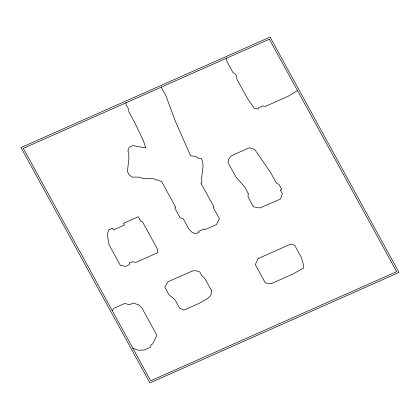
<?xml version="1.0" encoding="UTF-8"?>
<svg xmlns="http://www.w3.org/2000/svg" width="420" height="420" viewBox="0 0 420 420"><rect width="100%" height="100%" fill="white"/><g stroke="black" fill="none" stroke-linecap="round" stroke-linejoin="round"><path stroke-width="0.63" d="M226.748 58.102L226.732 61.147L233.021 72.629L235.431 73.973L236.786 76.445L236.87 79.17L247.291 98.201L254.237 108.234L258.326 109.053L258.568 107.798L262.873 105.887L265.041 106.523L288.256 96.222L297.46 90.547M126.383 102.627L125.795 103.966L128.74 109.342L128.851 111.909L134.578 122.367L143.509 140.947L145.777 147.934L132.946 145.63L129.255 147.268L127.874 150.848L128.751 152.444L128.888 158.708L127.391 171.559L129.061 174.61L131.885 177.077L139.156 177.166L144.312 178.726L152.428 178.458L161.527 181.377L175.854 207.527L174.778 208.005L180.107 217.739L183.262 218.726L188.832 228.895L191.951 232.234L195.61 233.819L199.143 232.25L198.665 231.378L204.199 228.921L204.677 229.792L216.515 224.542L219.371 218.626L213.161 207.291L213.932 206.95L200.881 183.125L201.957 182.648C200.393 174.552 205.438 166.157 201.316 158.45L197.516 158.104L196.718 156.65L190.533 155.699L175.361 121.228L165.842 95.597L161.228 87.171M112.198 310.574L113.957 308.254L124.871 303.408L129.355 304.789L133.355 303.014L139.251 305.093L142.07 308.238L156.87 335.26L152.686 343.917L151.158 344.594L150.486 347.225L144.181 350.018L137.965 350.201L132.809 348.201M248.183 193.373L248.073 197.059L253.402 206.792L259.906 207.947L280.539 199.038L282.387 193.757L280.308 189.956L281.689 189.341L279.143 184.695L276.25 182.826L270.601 172.515L254.746 149.546L249.291 147.772L231.457 155.684L228.774 158.939L228.118 162.713L235.914 176.951L244.603 186.837L248.183 193.373M129.607 262.946L129.392 264.689L125.701 266.327L120.388 265.456L109.006 244.681L107.32 234.476L108.701 229.887L112.544 228.181L113.5 229.924L124.415 225.078L123.459 223.335L138.296 216.752L140.679 221.104L142.475 221.765L157.196 248.64L157.836 252.63L136.007 262.316L132.221 261.786L129.607 262.946M211.575 290.756L210.945 295.318L207.769 298.384L199.259 303.303L183.881 310.123L179.524 308.002L174.988 299.717L168.919 294.725L164.782 287.17L167.979 281.778L192.119 271.068L195.521 270.601L199.826 271.976L201.815 275.609L204.971 278.696L211.575 290.756M258.179 258.547L255.271 264.616L265.293 282.923L271.331 283.621L292.399 274.276L303.644 268.055L303.209 263.776L301.224 257.229L294.619 245.17L290.567 244.178L258.179 258.547M270.081 37.076L21 147.572L149.919 382.925L399 272.428L270.081 37.076M269.341 39.207L23.331 148.344L150.659 380.793L396.669 271.656L269.341 39.207"/></g></svg>
